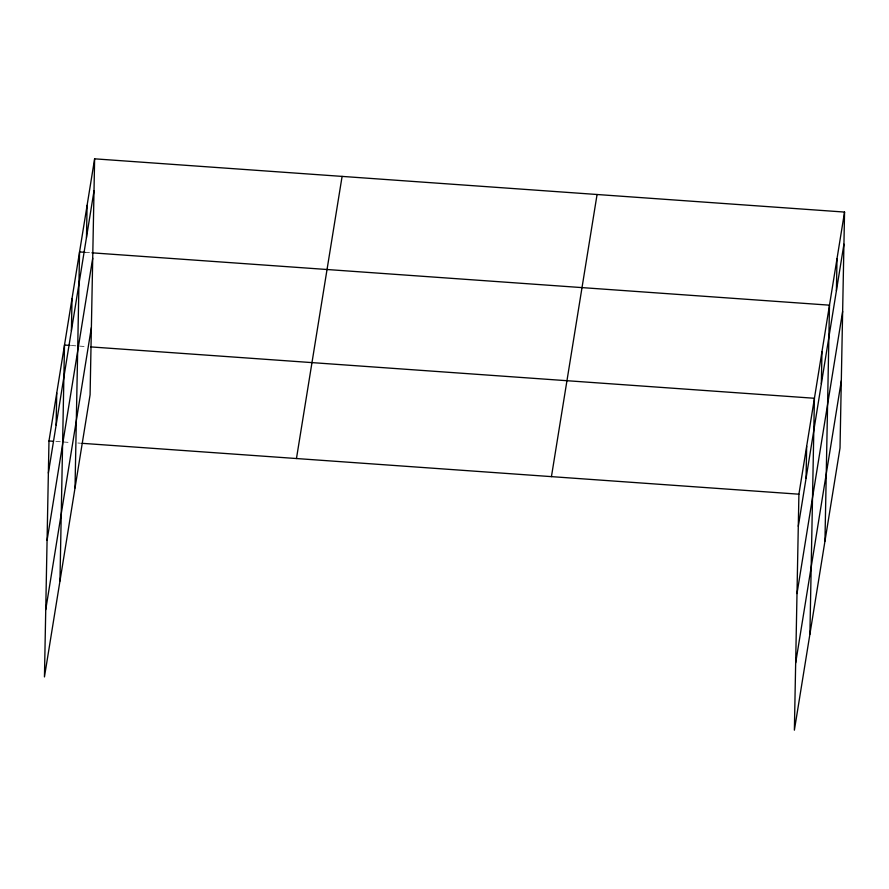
<?xml version="1.0" encoding="UTF-8"?>
<svg xmlns="http://www.w3.org/2000/svg" width="889" height="889" viewBox="0 0 889 889"><rect width="100%" height="100%" fill="white"/><g stroke="black" fill="none" stroke-linecap="round" stroke-linejoin="round"><path stroke-width="0.67" stroke-dasharray="4.45 3.33" d="M85.055 252.332L90.556 252.72M71.376 345.532L78.243 346.01M79.621 346.11L86.5 346.599M55.851 441.455L70.976 442.522M77.854 443.011L80.599 443.211"/><path stroke-width="1.33" d="M94.623 158.831L48.984 440.966L44.45 676.929L90.089 394.805L94.623 158.831L844.55 212.071L840.016 448.034L794.377 730.169L798.911 494.195L844.55 212.071M56.118 425.109L56.74 393.005M59.963 581.006L64.497 345.043L69.998 345.432M71.409 330.586L72.031 298.493M75.032 487.905L79.554 251.931L85.055 252.332M86.477 237.485L87.089 205.381M806.056 478.338L806.667 446.234M809.901 634.246L814.424 398.272L90.622 346.899M821.347 383.826L821.958 351.722M824.959 541.134L829.493 305.171L91.934 252.82M836.405 290.725L837.016 258.621M48.362 473.07L94.001 190.935M47.073 540.345L92.712 258.21M45.739 609.654L91.378 327.53M296.459 458.535L342.098 176.4M551.436 476.626L597.075 194.502M798.3 526.299L843.939 244.175M797 593.574L842.639 311.45M795.677 662.894L841.316 380.759M48.984 440.966L53.107 441.255M81.977 443.311L798.911 494.195"/></g></svg>
